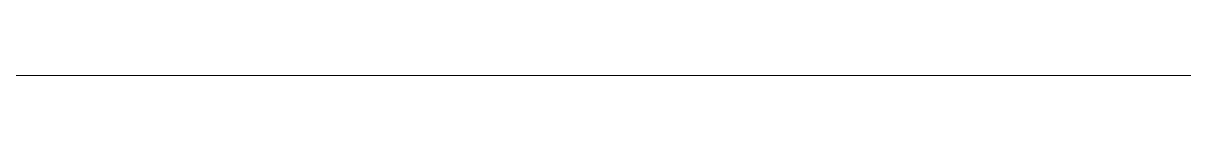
# Model space of a CAD drawing. Extents: x -234346 to 58427, y -132654 to -82394.
# Drawn here: x -59981.25408 to -59981.24819, y -103779.14622 to -103779.14622 of the extents above; entities that cross this region are included whole.
import ezdxf

# ---------------------------------------------------------------- set-up
doc = ezdxf.new("R2010")
doc.units = 0
doc.header["$LTSCALE"] = 8
doc.layers.add('72_EGR_EQP_TAG', color=9, linetype='Continuous', lineweight=5)
doc.layers.add('LOADING', color=9, linetype='Continuous', lineweight=5)
doc.layers.add('TME-NON MEDICAL FURNITURE', color=9, linetype='Continuous')

# ---------------------------------------------------------------- blocks, each defined once
blk = doc.blocks.new('GF21008-P')
at = {"layer": 'LOADING'}
for p, q in [((-0.7708786124, 0), (0.7906216453, 0)), ((0.721657538, -0.0000000001), (0.721657538, -0.0000000001)), ((0.721657538, -0.0000000001), (0.721657538, -0.0000000001)), ((0.721657538, -0.0000000001), (0.721657538, 0)), ((0.721657538, -0.0000000001), (0.721657538, 0)), ((0.721657538, -0.0000000001), (0.721657538, 0)), ((0.721657538, -0.0000000001), (0.721657538, 0)), ((0.721657538, -0.0000000001), (0.721657538, 0)), ((0.721657538, -0.0000000001), (0.721657538, 0)), ((0.721657538, -0.0000000001), (0.721657538, 0)), ((0.721657538, -0.0000000001), (0.721657538, 0)), ((0.721657538, -0.0000000001), (0.721657538, 0)), ((0.721657538, -0.0000000001), (0.721657538, 0)), ((0.721657538, -0.0000000001), (0.721657538, 0)), ((0.721657538, -0.0000000001), (0.721657538, 0)), ((0.721657538, -0.0000000001), (0.721657538, 0)), ((0.721657538, -0.0000000001), (0.721657538, 0)), ((0.721657538, -0.0000000001), (0.721657538, 0)), ((0.721657538, -0.0000000001), (0.721657538, 0)), ((0.721657538, -0.0000000001), (0.721657538, 0)), ((0.721657538, -0.0000000001), (0.721657538, 0)), ((0.721657538, -0.0000000001), (0.721657538, 0)), ((0.721657538, -0.0000000001), (0.721657538, 0)), ((0.721657538, -0.0000000001), (0.721657538, 0)), ((0.721657538, -0.0000000001), (0.721657538, -0.0000000001)), ((0.721657538, -0.0000000001), (0.721657538, -0.0000000001)), ((0.721657538, -0.0000000001), (0.721657538, -0.0000000001)), ((0.721657538, -0.0000000001), (0.721657538, -0.0000000001)), ((0.721657538, -0.0000000001), (0.721657538, -0.0000000001)), ((0.721657538, -0.0000000001), (0.721657538, -0.0000000001)), ((0.721657538, -0.0000000001), (0.721657538, -0.0000000001)), ((0.721657538, -0.0000000001), (0.721657538, -0.0000000001)), ((0.721657538, -0.0000000001), (0.721657538, -0.0000000001)), ((0.721657538, -0.0000000001), (0.721657538, -0.0000000001)), ((0.721657538, -0.0000000001), (0.721657538, -0.0000000001)), ((0.721657538, -0.0000000001), (0.721657538, -0.0000000001)), ((0.721657538, -0.0000000001), (0.721657538, -0.0000000001)), ((0.721657538, -0.0000000001), (0.721657538, -0.0000000001)), ((0.721657538, -0.0000000001), (0.721657538, -0.0000000001)), ((0.721657538, -0.0000000001), (0.721657538, -0.0000000001)), ((0.721657538, -0.0000000001), (0.721657538, -0.0000000001)), ((0.721657538, -0.0000000001), (0.721657538, -0.0000000001)), ((0.721657538, -0.0000000001), (0.721657538, -0.0000000001)), ((0.721657538, -0.0000000001), (0.721657538, -0.0000000001)), ((0.721657538, -0.0000000001), (0.721657538, -0.0000000001)), ((0.721657538, -0.0000000001), (0.721657538, -0.0000000001)), ((0.721657538, -0.0000000001), (0.721657538, -0.0000000001)), ((0.721657538, -0.0000000001), (0.721657538, -0.0000000001)), ((0.721657538, -0.0000000001), (0.721657538, -0.0000000001)), ((0.721657538, -0.0000000001), (0.721657538, -0.0000000001)), ((0.721657538, -0.0000000001), (0.721657538, -0.0000000001)), ((0.721657538, -0.0000000001), (0.721657538, -0.0000000001)), ((0.721657538, -0.0000000001), (0.721657538, -0.0000000001)), ((0.721657538, -0.0000000001), (0.721657538, -0.0000000001)), ((0.721657538, -0.0000000001), (0.721657538, -0.0000000001)), ((0.721657538, -0.0000000001), (0.721657538, -0.0000000001)), ((0.721657538, -0.0000000001), (0.721657538, -0.0000000001)), ((0.721657538, -0.0000000001), (0.721657538, -0.0000000001)), ((0.721657538, -0.0000000001), (0.721657538, -0.0000000001)), ((0.721657538, -0.0000000001), (0.721657538, -0.0000000001)), ((0.721657538, -0.0000000001), (0.721657538, -0.0000000001)), ((0.721657538, -0.0000000001), (0.721657538, -0.0000000001)), ((0.721657538, -0.0000000001), (0.721657538, -0.0000000001)), ((0.721657538, -0.0000000001), (0.721657538, -0.0000000001)), ((0.721657538, -0.0000000001), (0.721657538, -0.0000000001)), ((0.721657538, -0.0000000001), (0.721657538, -0.0000000001)), ((0.721657538, -0.0000000001), (0.721657538, -0.0000000001)), ((0.721657538, -0.0000000001), (0.721657538, -0.0000000001)), ((0.721657538, -0.0000000001), (0.721657538, -0.0000000001)), ((0.721657538, -0.0000000001), (0.721657538, -0.0000000001)), ((0.721657538, -0.0000000001), (0.721657538, -0.0000000001)), ((0.721657538, -0.0000000001), (0.721657538, -0.0000000001)), ((0.721657538, -0.0000000001), (0.721657538, -0.0000000001)), ((0.721657538, -0.0000000001), (0.721657538, -0.0000000001)), ((0.721657538, -0.0000000001), (0.721657538, -0.0000000001)), ((0.721657538, -0.0000000001), (0.721657538, -0.0000000001)), ((0.721657538, -0.0000000001), (0.721657538, -0.0000000001)), ((0.721657538, -0.0000000001), (0.721657538, -0.0000000001)), ((0.721657538, -0.0000000001), (0.721657538, -0.0000000001)), ((0.721657538, -0.0000000001), (0.721657538, -0.0000000001)), ((0.721657538, -0.0000000001), (0.721657538, -0.0000000001)), ((0.721657538, -0.0000000001), (0.721657538, -0.0000000001)), ((0.721657538, -0.0000000001), (0.721657538, -0.0000000001)), ((0.721657538, -0.0000000001), (0.721657538, -0.0000000001)), ((0.721657538, -0.0000000001), (0.721657538, -0.0000000001)), ((0.721657538, -0.0000000001), (0.721657538, -0.0000000001)), ((0.721657538, -0.0000000001), (0.721657538, -0.0000000001)), ((0.721657538, -0.0000000001), (0.721657538, -0.0000000001)), ((0.721657538, -0.0000000001), (0.721657538, -0.0000000001)), ((0.721657538, -0.0000000001), (0.721657538, -0.0000000001)), ((0.721657538, -0.0000000001), (0.721657538, -0.0000000001)), ((0.721657538, -0.0000000001), (0.721657538, -0.0000000001)), ((0.721657538, -0.0000000001), (0.721657538, -0.0000000001)), ((0.721657538, -0.0000000001), (0.721657538, -0.0000000001)), ((0.721657538, -0.0000000001), (0.721657538, -0.0000000001)), ((0.721657538, -0.0000000001), (0.721657538, -0.0000000001)), ((0.721657538, -0.0000000001), (0.721657538, -0.0000000001)), ((0.721657538, -0.0000000001), (0.721657538, -0.0000000001)), ((0.721657538, -0.0000000001), (0.721657538, -0.0000000001)), ((0.721657538, -0.0000000001), (0.721657538, -0.0000000001)), ((0.721657538, -0.0000000001), (0.721657538, -0.0000000001)), ((0.721657538, -0.0000000001), (0.721657538, -0.0000000001)), ((0.721657538, -0.0000000001), (0.721657538, -0.0000000001)), ((0.721657538, -0.0000000001), (0.721657538, -0.0000000001)), ((0.721657538, -0.0000000001), (0.721657538, -0.0000000001)), ((0.721657538, -0.0000000001), (0.721657538, -0.0000000001)), ((0.721657538, -0.0000000001), (0.721657538, -0.0000000001)), ((0.721657538, -0.0000000001), (0.721657538, -0.0000000001)), ((0.721657538, -0.0000000001), (0.721657538, -0.0000000001)), ((0.721657538, -0.0000000001), (0.721657538, -0.0000000001)), ((0.721657538, -0.0000000001), (0.721657538, -0.0000000001)), ((0.721657538, -0.0000000001), (0.721657538, -0.0000000001)), ((0.721657538, -0.0000000001), (0.721657538, -0.0000000001)), ((0.721657538, -0.0000000001), (0.721657538, -0.0000000001)), ((0.721657538, -0.0000000001), (0.721657538, -0.0000000001)), ((0.721657538, -0.0000000001), (0.721657538, -0.0000000001)), ((0.721657538, -0.0000000001), (0.721657538, -0.0000000001)), ((0.721657538, -0.0000000001), (0.721657538, -0.0000000001)), ((0.721657538, -0.0000000001), (0.721657538, -0.0000000001)), ((0.721657538, -0.0000000001), (0.721657538, -0.0000000001)), ((0.721657538, -0.0000000001), (0.721657538, -0.0000000001)), ((0.721657538, -0.0000000001), (0.721657538, -0.0000000001)), ((0.721657538, -0.0000000001), (0.721657538, -0.0000000001)), ((0.721657538, -0.0000000001), (0.721657538, -0.0000000001)), ((0.721657538, -0.0000000001), (0.721657538, -0.0000000001)), ((0.721657538, -0.0000000001), (0.721657538, -0.0000000001)), ((0.721657538, -0.0000000001), (0.721657538, -0.0000000001)), ((0.721657538, -0.0000000001), (0.721657538, -0.0000000001)), ((0.721657538, -0.0000000001), (0.721657538, -0.0000000001)), ((0.721657538, -0.0000000001), (0.721657538, -0.0000000001)), ((0.721657538, -0.0000000001), (0.721657538, -0.0000000001)), ((0.721657538, -0.0000000001), (0.721657538, -0.0000000001)), ((0.721657538, -0.0000000001), (0.721657538, -0.0000000001)), ((0.721657538, -0.0000000001), (0.721657538, -0.0000000001)), ((0.721657538, -0.0000000001), (0.721657538, -0.0000000001)), ((0.721657538, -0.0000000001), (0.721657538, -0.0000000001)), ((0.721657538, -0.0000000001), (0.721657538, -0.0000000001)), ((0.721657538, -0.0000000001), (0.721657538, -0.0000000001)), ((0.721657538, -0.0000000001), (0.721657538, -0.0000000001)), ((0.721657538, -0.0000000001), (0.721657538, -0.0000000001)), ((0.721657538, -0.0000000001), (0.721657538, -0.0000000001)), ((0.721657538, -0.0000000001), (0.721657538, -0.0000000001)), ((0.721657538, -0.0000000001), (0.721657538, -0.0000000001)), ((0.721657538, -0.0000000001), (0.721657538, -0.0000000001)), ((0.721657538, -0.0000000001), (0.721657538, -0.0000000001)), ((0.721657538, -0.0000000001), (0.721657538, -0.0000000001)), ((0.721657538, -0.0000000001), (0.721657538, -0.0000000001)), ((0.721657538, -0.0000000001), (0.721657538, -0.0000000001)), ((0.721657538, -0.0000000001), (0.721657538, -0.0000000001)), ((0.721657538, -0.0000000001), (0.721657538, -0.0000000001)), ((0.721657538, -0.0000000001), (0.721657538, -0.0000000001)), ((0.721657538, -0.0000000001), (0.721657538, -0.0000000001)), ((0.721657538, -0.0000000001), (0.721657538, -0.0000000001)), ((0.721657538, -0.0000000001), (0.721657538, -0.0000000001)), ((0.721657538, -0.0000000001), (0.721657538, -0.0000000001)), ((0.721657538, -0.0000000001), (0.721657538, -0.0000000001)), ((0.721657538, -0.0000000001), (0.721657538, -0.0000000001)), ((0.721657538, -0.0000000001), (0.721657538, -0.0000000001)), ((0.721657538, -0.0000000001), (0.721657538, -0.0000000001)), ((0.721657538, -0.0000000001), (0.721657538, -0.0000000001)), ((0.721657538, -0.0000000001), (0.721657538, -0.0000000001)), ((0.721657538, -0.0000000001), (0.721657538, -0.0000000001)), ((0.721657538, -0.0000000001), (0.721657538, -0.0000000001)), ((0.721657538, -0.0000000001), (0.721657538, -0.0000000001)), ((0.721657538, -0.0000000001), (0.721657538, -0.0000000001)), ((0.721657538, -0.0000000001), (0.721657538, -0.0000000001)), ((0.721657538, -0.0000000001), (0.721657538, -0.0000000001)), ((0.721657538, -0.0000000001), (0.721657538, -0.0000000001)), ((0.721657538, -0.0000000001), (0.721657538, -0.0000000001)), ((0.721657538, -0.0000000001), (0.721657538, -0.0000000001)), ((0.721657538, -0.0000000001), (0.721657538, -0.0000000001)), ((0.721657538, -0.0000000001), (0.721657538, -0.0000000001)), ((0.721657538, -0.0000000001), (0.721657538, -0.0000000001)), ((0.721657538, -0.0000000001), (0.721657538, -0.0000000001)), ((0.721657538, -0.0000000001), (0.721657538, -0.0000000001)), ((0.721657538, -0.0000000001), (0.721657538, -0.0000000001)), ((0.721657538, -0.0000000001), (0.721657538, -0.0000000001)), ((0.721657538, -0.0000000001), (0.721657538, -0.0000000001)), ((0.721657538, -0.0000000001), (0.721657538, -0.0000000001)), ((0.721657538, -0.0000000001), (0.721657538, -0.0000000001)), ((0.721657538, -0.0000000001), (0.721657538, -0.0000000001)), ((0.721657538, -0.0000000001), (0.721657538, -0.0000000001)), ((0.721657538, -0.0000000001), (0.721657538, -0.0000000001)), ((0.721657538, -0.0000000001), (0.721657538, -0.0000000001)), ((0.721657538, -0.0000000001), (0.721657538, -0.0000000001)), ((0.721657538, -0.0000000001), (0.721657538, -0.0000000001)), ((0.721657538, -0.0000000001), (0.721657538, -0.0000000001)), ((0.721657538, -0.0000000001), (0.721657538, -0.0000000001)), ((0.721657538, -0.0000000001), (0.721657538, -0.0000000001)), ((0.721657538, -0.0000000001), (0.721657538, -0.0000000001)), ((0.721657538, -0.0000000001), (0.721657538, -0.0000000001)), ((0.721657538, -0.0000000001), (0.721657538, -0.0000000001)), ((0.721657538, -0.0000000001), (0.721657538, -0.0000000001)), ((0.721657538, -0.0000000001), (0.721657538, -0.0000000001)), ((0.721657538, -0.0000000001), (0.721657538, -0.0000000001)), ((0.721657538, -0.0000000001), (0.721657538, -0.0000000001)), ((0.721657538, -0.0000000001), (0.721657538, -0.0000000001)), ((0.721657538, -0.0000000001), (0.721657538, -0.0000000001)), ((0.721657538, -0.0000000001), (0.721657538, -0.0000000001)), ((0.721657538, -0.0000000001), (0.721657538, -0.0000000001)), ((0.721657538, -0.0000000001), (0.721657538, -0.0000000001)), ((0.721657538, -0.0000000001), (0.721657538, -0.0000000001)), ((0.721657538, -0.0000000001), (0.721657538, -0.0000000001)), ((0.721657538, -0.0000000001), (0.721657538, -0.0000000001)), ((0.721657538, -0.0000000001), (0.721657538, -0.0000000001)), ((0.721657538, -0.0000000001), (0.721657538, -0.0000000001)), ((0.721657538, -0.0000000001), (0.721657538, -0.0000000001)), ((0.721657538, -0.0000000001), (0.721657538, -0.0000000001)), ((0.721657538, -0.0000000001), (0.721657538, -0.0000000001)), ((0.721657538, -0.0000000001), (0.721657538, -0.0000000001)), ((0.721657538, -0.0000000001), (0.721657538, -0.0000000001)), ((0.721657538, -0.0000000001), (0.721657538, -0.0000000001)), ((0.721657538, -0.0000000001), (0.721657538, -0.0000000001)), ((0.721657538, -0.0000000001), (0.721657538, -0.0000000001)), ((0.721657538, -0.0000000001), (0.721657538, -0.0000000001)), ((0.721657538, -0.0000000001), (0.721657538, -0.0000000001)), ((0.721657538, -0.0000000001), (0.721657538, -0.0000000001)), ((0.721657538, -0.0000000001), (0.721657538, -0.0000000001)), ((0.721657538, -0.0000000001), (0.721657538, -0.0000000001)), ((0.721657538, -0.0000000001), (0.721657538, -0.0000000001)), ((0.721657538, -0.0000000001), (0.721657538, -0.0000000001)), ((0.721657538, -0.0000000001), (0.721657538, -0.0000000001)), ((0.721657538, -0.0000000001), (0.721657538, -0.0000000001)), ((0.721657538, -0.0000000001), (0.721657538, -0.0000000001)), ((0.721657538, -0.0000000001), (0.721657538, -0.0000000001)), ((0.721657538, -0.0000000001), (0.721657538, -0.0000000001)), ((0.721657538, -0.0000000001), (0.721657538, -0.0000000001)), ((0.721657538, -0.0000000001), (0.721657538, -0.0000000001)), ((0.721657538, -0.0000000001), (0.721657538, -0.0000000001)), ((0.721657538, -0.0000000001), (0.721657538, -0.0000000001)), ((0.721657538, -0.0000000001), (0.721657538, -0.0000000001)), ((0.721657538, -0.0000000001), (0.721657538, -0.0000000001)), ((0.721657538, -0.0000000001), (0.721657538, -0.0000000001)), ((0.721657538, -0.0000000001), (0.721657538, -0.0000000001)), ((0.721657538, -0.0000000001), (0.721657538, -0.0000000001)), ((0.721657538, -0.0000000001), (0.721657538, -0.0000000001)), ((0.721657538, -0.0000000001), (0.721657538, -0.0000000001)), ((0.721657538, -0.0000000001), (0.721657538, -0.0000000001)), ((0.721657538, -0.0000000001), (0.721657538, -0.0000000001)), ((0.721657538, -0.0000000001), (0.721657538, -0.0000000001)), ((0.721657538, -0.0000000001), (0.721657538, -0.0000000001)), ((0.721657538, -0.0000000001), (0.721657538, -0.0000000001)), ((0.721657538, -0.0000000001), (0.721657538, -0.0000000001)), ((0.721657538, -0.0000000001), (0.721657538, -0.0000000001)), ((0.721657538, -0.0000000001), (0.721657538, -0.0000000001)), ((0.721657538, -0.0000000001), (0.721657538, -0.0000000001)), ((0.721657538, -0.0000000001), (0.721657538, -0.0000000001)), ((0.721657538, -0.0000000001), (0.721657538, -0.0000000001)), ((0.721657538, -0.0000000001), (0.721657538, -0.0000000001)), ((0.721657538, -0.0000000001), (0.721657538, -0.0000000001)), ((0.721657538, -0.0000000001), (0.721657538, -0.0000000001)), ((0.721657538, -0.0000000001), (0.721657538, -0.0000000001)), ((0.721657538, -0.0000000001), (0.721657538, -0.0000000001)), ((0.721657538, -0.0000000001), (0.721657538, -0.0000000001)), ((0.721657538, -0.0000000001), (0.721657538, -0.0000000001)), ((0.721657538, -0.0000000001), (0.721657538, -0.0000000001)), ((0.721657538, -0.0000000001), (0.721657538, -0.0000000001)), ((0.721657538, -0.0000000001), (0.721657538, -0.0000000001)), ((0.721657538, -0.0000000001), (0.721657538, -0.0000000001)), ((0.721657538, -0.0000000001), (0.721657538, -0.0000000001)), ((0.721657538, -0.0000000001), (0.721657538, -0.0000000001)), ((0.721657538, -0.0000000001), (0.721657538, -0.0000000001)), ((0.721657538, -0.0000000001), (0.721657538, -0.0000000001)), ((0.721657538, -0.0000000001), (0.721657538, -0.0000000001)), ((0.721657538, -0.0000000001), (0.721657538, -0.0000000001)), ((0.721657538, -0.0000000001), (0.721657538, -0.0000000001)), ((0.721657538, -0.0000000001), (0.721657538, -0.0000000001)), ((0.721657538, -0.0000000001), (0.721657538, -0.0000000001)), ((0.721657538, -0.0000000001), (0.721657538, -0.0000000001)), ((0.721657538, -0.0000000001), (0.721657538, -0.0000000001)), ((0.721657538, -0.0000000001), (0.721657538, -0.0000000001)), ((0.721657538, -0.0000000001), (0.721657538, -0.0000000001)), ((0.721657538, -0.0000000001), (0.721657538, -0.0000000001)), ((0.721657538, -0.0000000001), (0.721657538, -0.0000000001)), ((0.721657538, -0.0000000001), (0.721657538, -0.0000000001)), ((0.721657538, -0.0000000001), (0.721657538, -0.0000000001)), ((0.721657538, -0.0000000001), (0.721657538, -0.0000000001)), ((0.721657538, -0.0000000001), (0.721657538, -0.0000000001)), ((0.721657538, -0.0000000001), (0.721657538, -0.0000000001)), ((0.721657538, -0.0000000001), (0.721657538, -0.0000000001)), ((0.721657538, -0.0000000001), (0.721657538, -0.0000000001)), ((0.721657538, -0.0000000001), (0.721657538, -0.0000000001)), ((0.721657538, -0.0000000001), (0.721657538, -0.0000000001)), ((0.721657538, -0.0000000001), (0.721657538, -0.0000000001)), ((0.721657538, -0.0000000001), (0.721657538, -0.0000000001)), ((0.721657538, -0.0000000001), (0.721657538, -0.0000000001)), ((0.721657538, -0.0000000001), (0.721657538, -0.0000000001)), ((0.721657538, -0.0000000001), (0.721657538, -0.0000000001)), ((0.721657538, -0.0000000001), (0.721657538, -0.0000000001)), ((0.721657538, -0.0000000001), (0.721657538, -0.0000000001)), ((0.721657538, -0.0000000001), (0.721657538, -0.0000000001)), ((0.721657538, -0.0000000001), (0.721657538, -0.0000000001)), ((0.721657538, -0.0000000001), (0.721657538, -0.0000000001)), ((0.721657538, -0.0000000001), (0.721657538, -0.0000000001)), ((0.721657538, -0.0000000001), (0.721657538, -0.0000000001)), ((0.721657538, -0.0000000001), (0.721657538, -0.0000000001)), ((0.721657538, -0.0000000001), (0.721657538, -0.0000000001)), ((0.721657538, -0.0000000001), (0.721657538, -0.0000000001)), ((0.721657538, -0.0000000001), (0.721657538, -0.0000000001)), ((0.721657538, -0.0000000001), (0.721657538, -0.0000000001)), ((0.721657538, -0.0000000001), (0.721657538, -0.0000000001)), ((0.721657538, -0.0000000001), (0.721657538, -0.0000000001)), ((0.721657538, -0.0000000001), (0.721657538, -0.0000000001)), ((0.721657538, -0.0000000001), (0.721657538, -0.0000000001)), ((0.721657538, -0.0000000001), (0.721657538, -0.0000000001)), ((0.721657538, -0.0000000001), (0.721657538, -0.0000000001)), ((0.721657538, -0.0000000001), (0.721657538, -0.0000000001)), ((0.721657538, -0.0000000001), (0.721657538, -0.0000000001)), ((0.721657538, -0.0000000001), (0.721657538, -0.0000000001)), ((0.721657538, -0.0000000001), (0.721657538, -0.0000000001)), ((0.721657538, -0.0000000001), (0.721657538, -0.0000000001)), ((0.721657538, -0.0000000001), (0.721657538, -0.0000000001)), ((0.721657538, -0.0000000001), (0.721657538, -0.0000000001)), ((0.721657538, -0.0000000001), (0.721657538, -0.0000000001)), ((0.721657538, -0.0000000001), (0.721657538, -0.0000000001)), ((0.721657538, -0.0000000001), (0.721657538, -0.0000000001)), ((0.721657538, -0.0000000001), (0.721657538, -0.0000000001)), ((0.721657538, -0.0000000001), (0.721657538, -0.0000000001)), ((0.721657538, -0.0000000001), (0.721657538, -0.0000000001)), ((0.721657538, -0.0000000001), (0.721657538, -0.0000000001)), ((0.721657538, -0.0000000001), (0.721657538, -0.0000000001)), ((0.721657538, -0.0000000001), (0.721657538, -0.0000000001)), ((0.721657538, -0.0000000001), (0.721657538, -0.0000000001)), ((0.721657538, -0.0000000001), (0.721657538, -0.0000000001)), ((0.721657538, -0.0000000001), (0.721657538, -0.0000000001)), ((0.721657538, -0.0000000001), (0.721657538, -0.0000000001)), ((0.721657538, -0.0000000001), (0.721657538, -0.0000000001)), ((0.721657538, -0.0000000001), (0.721657538, -0.0000000001)), ((0.721657538, -0.0000000001), (0.721657538, -0.0000000001)), ((0.721657538, -0.0000000001), (0.721657538, -0.0000000001)), ((0.721657538, -0.0000000001), (0.721657538, -0.0000000001)), ((0.721657538, -0.0000000001), (0.721657538, -0.0000000001)), ((0.721657538, -0.0000000001), (0.721657538, -0.0000000001)), ((0.721657538, -0.0000000001), (0.721657538, -0.0000000001)), ((0.721657538, -0.0000000001), (0.721657538, -0.0000000001)), ((0.721657538, -0.0000000001), (0.721657538, -0.0000000001)), ((0.721657538, -0.0000000001), (0.721657538, -0.0000000001)), ((0.721657538, -0.0000000001), (0.721657538, -0.0000000001)), ((0.721657538, -0.0000000001), (0.721657538, -0.0000000001)), ((0.721657538, -0.0000000001), (0.721657538, -0.0000000001)), ((0.721657538, -0.0000000001), (0.721657538, -0.0000000001)), ((0.721657538, -0.0000000001), (0.721657538, -0.0000000001)), ((0.721657538, -0.0000000001), (0.721657538, -0.0000000001)), ((0.721657538, -0.0000000001), (0.721657538, -0.0000000001)), ((0.721657538, -0.0000000001), (0.721657538, -0.0000000001)), ((0.721657538, -0.0000000001), (0.721657538, -0.0000000001)), ((0.721657538, -0.0000000001), (0.721657538, -0.0000000001)), ((0.721657538, -0.0000000001), (0.721657538, -0.0000000001)), ((0.721657538, -0.0000000001), (0.721657538, -0.0000000001)), ((0.721657538, -0.0000000001), (0.721657538, -0.0000000001)), ((0.721657538, -0.0000000001), (0.721657538, -0.0000000001)), ((0.721657538, -0.0000000001), (0.721657538, -0.0000000001)), ((0.721657538, -0.0000000001), (0.721657538, -0.0000000001)), ((0.721657538, -0.0000000001), (0.721657538, -0.0000000001)), ((0.721657538, -0.0000000001), (0.721657538, -0.0000000001)), ((0.721657538, -0.0000000001), (0.721657538, -0.0000000001)), ((0.721657538, -0.0000000001), (0.721657538, -0.0000000001)), ((0.721657538, -0.0000000001), (0.721657538, -0.0000000001)), ((0.721657538, -0.0000000001), (0.721657538, -0.0000000001)), ((0.721657538, -0.0000000001), (0.721657538, -0.0000000001)), ((0.721657538, -0.0000000001), (0.721657538, -0.0000000001)), ((0.721657538, -0.0000000001), (0.721657538, -0.0000000001)), ((0.721657538, -0.0000000001), (0.721657538, -0.0000000001)), ((0.721657538, -0.0000000001), (0.721657538, -0.0000000001)), ((0.721657538, -0.0000000001), (0.721657538, -0.0000000001)), ((0.721657538, -0.0000000001), (0.721657538, -0.0000000001)), ((0.721657538, -0.0000000001), (0.721657538, -0.0000000001)), ((0.721657538, -0.0000000001), (0.721657538, -0.0000000001)), ((0.721657538, -0.0000000001), (0.721657538, -0.0000000001)), ((0.721657538, -0.0000000001), (0.721657538, -0.0000000001)), ((0.721657538, -0.0000000001), (0.721657538, -0.0000000001)), ((0.721657538, -0.0000000001), (0.721657538, -0.0000000001)), ((0.721657538, -0.0000000001), (0.721657538, -0.0000000001)), ((0.721657538, -0.0000000001), (0.721657538, -0.0000000001)), ((0.721657538, -0.0000000001), (0.721657538, -0.0000000001)), ((0.721657538, -0.0000000001), (0.721657538, -0.0000000001)), ((0.721657538, -0.0000000001), (0.721657538, -0.0000000001)), ((0.721657538, -0.0000000001), (0.721657538, -0.0000000001)), ((0.721657538, -0.0000000001), (0.721657538, -0.0000000001)), ((0.721657538, -0.0000000001), (0.721657538, -0.0000000001)), ((0.721657538, -0.0000000001), (0.721657538, -0.0000000001)), ((0.721657538, -0.0000000001), (0.721657538, -0.0000000001)), ((0.721657538, -0.0000000001), (0.721657538, -0.0000000001)), ((0.721657538, -0.0000000001), (0.721657538, -0.0000000001)), ((0.721657538, -0.0000000001), (0.721657538, -0.0000000001)), ((0.721657538, -0.0000000001), (0.721657538, -0.0000000001)), ((0.721657538, -0.0000000001), (0.721657538, -0.0000000001)), ((0.721657538, -0.0000000001), (0.721657538, -0.0000000001)), ((0.721657538, -0.0000000001), (0.721657538, -0.0000000001)), ((0.721657538, -0.0000000001), (0.721657538, -0.0000000001)), ((0.721657538, -0.0000000001), (0.721657538, -0.0000000001)), ((0.721657538, -0.0000000001), (0.721657538, -0.0000000001)), ((0.721657538, -0.0000000001), (0.721657538, -0.0000000001)), ((0.721657538, -0.0000000001), (0.721657538, -0.0000000001)), ((0.721657538, -0.0000000001), (0.721657538, -0.0000000001)), ((0.721657538, -0.0000000001), (0.721657538, -0.0000000001)), ((0.721657538, -0.0000000001), (0.721657538, -0.0000000001)), ((0.721657538, -0.0000000001), (0.721657538, -0.0000000001)), ((0.721657538, -0.0000000001), (0.721657538, -0.0000000001)), ((0.721657538, -0.0000000001), (0.721657538, -0.0000000001)), ((0.721657538, -0.0000000001), (0.721657538, -0.0000000001)), ((0.721657538, -0.0000000001), (0.721657538, -0.0000000001)), ((0.721657538, -0.0000000001), (0.721657538, -0.0000000001)), ((0.721657538, -0.0000000001), (0.721657538, -0.0000000001)), ((0.721657538, -0.0000000001), (0.721657538, -0.0000000001)), ((0.721657538, -0.0000000001), (0.721657538, -0.0000000001)), ((0.721657538, -0.0000000001), (0.721657538, -0.0000000001)), ((0.721657538, -0.0000000001), (0.721657538, -0.0000000001)), ((0.721657538, -0.0000000001), (0.721657538, -0.0000000001)), ((0.721657538, -0.0000000001), (0.721657538, -0.0000000001)), ((0.721657538, -0.0000000001), (0.721657538, -0.0000000001)), ((0.721657538, -0.0000000001), (0.721657538, -0.0000000001)), ((0.721657538, -0.0000000001), (0.721657538, -0.0000000001)), ((0.721657538, -0.0000000001), (0.721657538, -0.0000000001)), ((0.721657538, -0.0000000001), (0.721657538, -0.0000000001)), ((0.721657538, -0.0000000001), (0.721657538, -0.0000000001)), ((0.721657538, -0.0000000001), (0.721657538, -0.0000000001)), ((0.721657538, -0.0000000001), (0.721657538, -0.0000000001)), ((0.721657538, -0.0000000001), (0.721657538, -0.0000000001)), ((0.721657538, -0.0000000001), (0.721657538, -0.0000000001)), ((0.721657538, -0.0000000001), (0.721657538, -0.0000000001)), ((0.721657538, -0.0000000001), (0.721657538, -0.0000000001)), ((0.721657538, -0.0000000001), (0.721657538, -0.0000000001)), ((0.721657538, -0.0000000001), (0.721657538, -0.0000000001)), ((0.721657538, -0.0000000001), (0.721657538, -0.0000000001)), ((0.721657538, -0.0000000001), (0.721657538, -0.0000000001)), ((0.721657538, -0.0000000001), (0.721657538, -0.0000000001)), ((0.721657538, -0.0000000001), (0.721657538, -0.0000000001)), ((0.721657538, -0.0000000001), (0.721657538, -0.0000000001)), ((0.721657538, -0.0000000001), (0.721657538, -0.0000000001)), ((0.721657538, -0.0000000001), (0.721657538, -0.0000000001)), ((0.721657538, -0.0000000001), (0.721657538, -0.0000000001)), ((0.721657538, -0.0000000001), (0.721657538, -0.0000000001)), ((0.721657538, -0.0000000001), (0.721657538, -0.0000000001)), ((0.721657538, -0.0000000001), (0.721657538, -0.0000000001)), ((0.721657538, -0.0000000001), (0.721657538, -0.0000000001)), ((0.721657538, -0.0000000001), (0.721657538, -0.0000000001)), ((0.721657538, -0.0000000001), (0.721657538, -0.0000000001)), ((0.721657538, -0.0000000001), (0.721657538, -0.0000000001)), ((0.721657538, -0.0000000001), (0.721657538, -0.0000000001)), ((0.721657538, -0.0000000001), (0.721657538, -0.0000000001)), ((0.721657538, -0.0000000001), (0.721657538, -0.0000000001)), ((0.721657538, -0.0000000001), (0.721657538, -0.0000000001)), ((0.721657538, -0.0000000001), (0.721657538, -0.0000000001)), ((0.721657538, -0.0000000001), (0.721657538, -0.0000000001)), ((0.721657538, -0.0000000001), (0.721657538, -0.0000000001)), ((0.721657538, -0.0000000001), (0.721657538, -0.0000000001)), ((0.721657538, -0.0000000001), (0.721657538, -0.0000000001)), ((0.721657538, -0.0000000001), (0.721657538, -0.0000000001)), ((0.721657538, -0.0000000001), (0.721657538, -0.0000000001)), ((0.721657538, -0.0000000001), (0.721657538, -0.0000000001)), ((0.721657538, -0.0000000001), (0.721657538, -0.0000000001)), ((0.721657538, -0.0000000001), (0.721657538, -0.0000000001)), ((0.721657538, -0.0000000001), (0.721657538, -0.0000000001)), ((0.721657538, -0.0000000001), (0.721657538, -0.0000000001)), ((0.721657538, -0.0000000001), (0.721657538, -0.0000000001)), ((0.721657538, -0.0000000001), (0.721657538, -0.0000000001)), ((0.721657538, -0.0000000001), (0.721657538, -0.0000000001)), ((0.721657538, -0.0000000001), (0.721657538, -0.0000000001)), ((0.721657538, -0.0000000001), (0.721657538, -0.0000000001)), ((0.721657538, -0.0000000001), (0.721657538, -0.0000000001)), ((0.721657538, -0.0000000001), (0.721657538, -0.0000000001)), ((0.721657538, -0.0000000001), (0.721657538, -0.0000000001)), ((0.721657538, -0.0000000001), (0.721657538, -0.0000000001)), ((0.721657538, -0.0000000001), (0.721657538, -0.0000000001)), ((0.721657538, -0.0000000001), (0.721657538, -0.0000000001)), ((0.721657538, -0.0000000001), (0.721657538, -0.0000000001)), ((0.721657538, -0.0000000001), (0.721657538, -0.0000000001)), ((0.721657538, -0.0000000001), (0.721657538, -0.0000000001)), ((0.721657538, -0.0000000001), (0.721657538, -0.0000000001)), ((0.721657538, -0.0000000001), (0.721657538, -0.0000000001)), ((0.721657538, -0.0000000001), (0.721657538, -0.0000000001)), ((0.721657538, -0.0000000001), (0.721657538, -0.0000000001)), ((0.721657538, -0.0000000001), (0.721657538, -0.0000000001)), ((0.721657538, -0.0000000001), (0.721657538, -0.0000000001)), ((0.721657538, -0.0000000001), (0.721657538, -0.0000000001)), ((0.721657538, -0.0000000001), (0.721657538, -0.0000000001)), ((0.721657538, -0.0000000001), (0.721657538, -0.0000000001)), ((0.721657538, -0.0000000001), (0.721657538, -0.0000000001)), ((0.721657538, -0.0000000001), (0.721657538, -0.0000000001)), ((0.721657538, -0.0000000001), (0.721657538, -0.0000000001)), ((0.721657538, -0.0000000001), (0.721657538, -0.0000000001)), ((0.721657538, -0.0000000001), (0.721657538, -0.0000000001)), ((0.721657538, -0.0000000001), (0.721657538, -0.0000000001)), ((0.721657538, -0.0000000001), (0.721657538, -0.0000000001)), ((0.721657538, -0.0000000001), (0.721657538, -0.0000000001)), ((0.721657538, -0.0000000001), (0.721657538, -0.0000000001)), ((0.721657538, -0.0000000001), (0.721657538, -0.0000000001)), ((0.721657538, -0.0000000001), (0.721657538, -0.0000000001)), ((0.721657538, -0.0000000001), (0.721657538, -0.0000000001)), ((0.721657538, -0.0000000001), (0.721657538, -0.0000000001)), ((0.721657538, -0.0000000001), (0.721657538, -0.0000000001)), ((0.721657538, -0.0000000001), (0.721657538, -0.0000000001)), ((0.721657538, -0.0000000001), (0.721657538, -0.0000000001)), ((0.721657538, -0.0000000001), (0.721657538, -0.0000000001)), ((0.721657538, -0.0000000001), (0.721657538, -0.0000000001)), ((0.721657538, -0.0000000001), (0.721657538, -0.0000000001)), ((0.721657538, -0.0000000001), (0.721657538, -0.0000000001)), ((0.721657538, -0.0000000001), (0.721657538, -0.0000000001)), ((0.721657538, -0.0000000001), (0.721657538, -0.0000000001)), ((0.721657538, -0.0000000001), (0.721657538, -0.0000000001)), ((0.721657538, -0.0000000001), (0.721657538, -0.0000000001)), ((0.721657538, -0.0000000001), (0.721657538, -0.0000000001)), ((0.721657538, -0.0000000001), (0.721657538, -0.0000000001)), ((0.721657538, -0.0000000001), (0.721657538, -0.0000000001)), ((0.721657538, -0.0000000001), (0.721657538, -0.0000000001)), ((0.721657538, -0.0000000001), (0.721657538, -0.0000000001)), ((0.721657538, -0.0000000001), (0.721657538, -0.0000000001)), ((0.721657538, -0.0000000001), (0.721657538, -0.0000000001)), ((0.721657538, -0.0000000001), (0.721657538, -0.0000000001)), ((0.721657538, -0.0000000001), (0.721657538, -0.0000000001)), ((0.721657538, -0.0000000001), (0.721657538, -0.0000000001)), ((0.721657538, -0.0000000001), (0.721657538, -0.0000000001)), ((0.721657538, -0.0000000001), (0.721657538, -0.0000000001)), ((0.721657538, -0.0000000001), (0.721657538, -0.0000000001)), ((0.721657538, -0.0000000001), (0.721657538, -0.0000000001)), ((0.721657538, -0.0000000001), (0.721657538, -0.0000000001)), ((0.721657538, -0.0000000001), (0.721657538, -0.0000000001)), ((0.721657538, -0.0000000001), (0.721657538, -0.0000000001)), ((0.721657538, -0.0000000001), (0.721657538, -0.0000000001)), ((0.721657538, -0.0000000001), (0.721657538, -0.0000000001)), ((0.721657538, -0.0000000001), (0.721657538, -0.0000000001)), ((0.721657538, -0.0000000001), (0.721657538, -0.0000000001)), ((0.721657538, -0.0000000001), (0.721657538, -0.0000000001)), ((0.721657538, -0.0000000001), (0.721657538, -0.0000000001)), ((0.721657538, -0.0000000001), (0.721657538, -0.0000000001)), ((0.721657538, -0.0000000001), (0.721657538, -0.0000000001)), ((0.721657538, -0.0000000001), (0.721657538, -0.0000000001)), ((0.721657538, -0.0000000001), (0.721657538, -0.0000000001)), ((0.721657538, -0.0000000001), (0.721657538, -0.0000000001)), ((0.721657538, -0.0000000001), (0.721657538, -0.0000000001)), ((0.721657538, -0.0000000001), (0.721657538, -0.0000000001)), ((0.721657538, -0.0000000001), (0.721657538, -0.0000000001)), ((0.721657538, -0.0000000001), (0.721657538, -0.0000000001)), ((0.721657538, -0.0000000001), (0.721657538, -0.0000000001)), ((0.721657538, -0.0000000001), (0.721657538, -0.0000000001)), ((0.721657538, -0.0000000001), (0.721657538, -0.0000000001)), ((0.721657538, -0.0000000001), (0.721657538, -0.0000000001)), ((0.721657538, -0.0000000001), (0.721657538, -0.0000000001)), ((0.721657538, -0.0000000001), (0.721657538, -0.0000000001)), ((0.721657538, -0.0000000001), (0.721657538, -0.0000000001)), ((0.721657538, -0.0000000001), (0.721657538, -0.0000000001)), ((0.721657538, -0.0000000001), (0.721657538, -0.0000000001)), ((0.721657538, -0.0000000001), (0.721657538, -0.0000000001)), ((0.721657538, -0.0000000001), (0.721657538, -0.0000000001)), ((0.721657538, -0.0000000001), (0.721657538, -0.0000000001)), ((0.721657538, -0.0000000001), (0.721657538, -0.0000000001)), ((0.721657538, -0.0000000001), (0.721657538, -0.0000000001)), ((0.721657538, -0.0000000001), (0.721657538, -0.0000000001)), ((0.721657538, -0.0000000001), (0.721657538, -0.0000000001)), ((0.721657538, -0.0000000001), (0.721657538, -0.0000000001)), ((0.721657538, -0.0000000001), (0.721657538, -0.0000000001)), ((0.721657538, -0.0000000001), (0.721657538, -0.0000000001)), ((0.721657538, -0.0000000001), (0.721657538, -0.0000000001)), ((0.721657538, -0.0000000001), (0.721657538, -0.0000000001)), ((0.721657538, -0.0000000001), (0.721657538, -0.0000000001)), ((0.721657538, -0.0000000001), (0.721657538, -0.0000000001)), ((0.721657538, -0.0000000001), (0.721657538, -0.0000000001)), ((0.721657538, -0.0000000001), (0.721657538, -0.0000000001)), ((0.721657538, -0.0000000001), (0.721657538, -0.0000000001)), ((0.721657538, -0.0000000001), (0.721657538, -0.0000000001)), ((0.721657538, -0.0000000001), (0.721657538, -0.0000000001)), ((0.721657538, -0.0000000001), (0.721657538, -0.0000000001)), ((0.721657538, -0.0000000001), (0.721657538, -0.0000000001)), ((0.721657538, -0.0000000001), (0.721657538, -0.0000000001)), ((0.721657538, -0.0000000001), (0.721657538, -0.0000000001)), ((0.721657538, -0.0000000001), (0.721657538, -0.0000000001)), ((0.721657538, -0.0000000001), (0.721657538, -0.0000000001)), ((0.721657538, -0.0000000001), (0.721657538, -0.0000000001)), ((0.721657538, -0.0000000001), (0.721657538, -0.0000000001)), ((0.721657538, -0.0000000001), (0.721657538, -0.0000000001)), ((0.721657538, -0.0000000001), (0.721657538, -0.0000000001)), ((0.721657538, -0.0000000001), (0.721657538, -0.0000000001)), ((0.721657538, -0.0000000001), (0.721657538, -0.0000000001)), ((0.721657538, -0.0000000001), (0.721657538, -0.0000000001)), ((0.721657538, -0.0000000001), (0.721657538, -0.0000000001)), ((0.721657538, -0.0000000001), (0.721657538, -0.0000000001)), ((0.721657538, -0.0000000001), (0.721657538, -0.0000000001)), ((0.721657538, -0.0000000001), (0.721657538, -0.0000000001)), ((0.721657538, -0.0000000001), (0.721657538, -0.0000000001)), ((0.721657538, -0.0000000001), (0.721657538, -0.0000000001)), ((0.721657538, -0.0000000001), (0.721657538, -0.0000000001)), ((0.721657538, -0.0000000001), (0.721657538, -0.0000000001)), ((0.721657538, -0.0000000001), (0.721657538, -0.0000000001)), ((0.721657538, -0.0000000001), (0.721657538, -0.0000000001)), ((0.721657538, -0.0000000001), (0.721657538, -0.0000000001)), ((0.721657538, -0.0000000001), (0.721657538, -0.0000000001)), ((0.721657538, -0.0000000001), (0.721657538, -0.0000000001)), ((0.721657538, -0.0000000001), (0.721657538, -0.0000000001)), ((0.721657538, -0.0000000001), (0.721657538, -0.0000000001)), ((0.721657538, -0.0000000001), (0.721657538, -0.0000000001)), ((0.721657538, -0.0000000001), (0.721657538, -0.0000000001)), ((0.721657538, -0.0000000001), (0.721657538, -0.0000000001)), ((0.721657538, -0.0000000001), (0.721657538, -0.0000000001)), ((0.721657538, -0.0000000001), (0.721657538, -0.0000000001)), ((0.721657538, -0.0000000001), (0.721657538, -0.0000000001)), ((0.721657538, -0.0000000001), (0.721657538, -0.0000000001)), ((0.721657538, -0.0000000001), (0.721657538, -0.0000000001)), ((0.721657538, -0.0000000001), (0.721657538, -0.0000000001)), ((0.721657538, -0.0000000001), (0.721657538, -0.0000000001)), ((0.721657538, -0.0000000001), (0.721657538, -0.0000000001)), ((0.721657538, -0.0000000001), (0.721657538, -0.0000000001)), ((0.721657538, -0.0000000001), (0.721657538, -0.0000000001)), ((0.721657538, -0.0000000001), (0.721657538, -0.0000000001)), ((0.721657538, -0.0000000001), (0.721657538, -0.0000000001)), ((0.721657538, -0.0000000001), (0.721657538, -0.0000000001)), ((0.721657538, -0.0000000001), (0.721657538, -0.0000000001)), ((0.721657538, -0.0000000001), (0.721657538, -0.0000000001)), ((0.721657538, -0.0000000001), (0.721657538, -0.0000000001)), ((0.721657538, -0.0000000001), (0.721657538, -0.0000000001)), ((0.721657538, -0.0000000001), (0.721657538, -0.0000000001)), ((0.721657538, -0.0000000001), (0.721657538, -0.0000000001)), ((0.721657538, -0.0000000001), (0.721657538, -0.0000000001)), ((0.721657538, -0.0000000001), (0.721657538, -0.0000000001)), ((0.721657538, -0.0000000001), (0.721657538, -0.0000000001)), ((0.721657538, -0.0000000001), (0.721657538, -0.0000000001)), ((0.721657538, -0.0000000001), (0.721657538, -0.0000000001)), ((0.721657538, -0.0000000001), (0.721657538, -0.0000000001)), ((0.721657538, -0.0000000001), (0.721657538, -0.0000000001)), ((0.721657538, -0.0000000001), (0.721657538, -0.0000000001)), ((0.721657538, -0.0000000001), (0.721657538, -0.0000000001)), ((0.721657538, -0.0000000001), (0.721657538, -0.0000000001)), ((0.721657538, -0.0000000001), (0.721657538, -0.0000000001)), ((0.721657538, -0.0000000001), (0.721657538, -0.0000000001)), ((0.721657538, -0.0000000001), (0.721657538, -0.0000000001)), ((0.721657538, -0.0000000001), (0.721657538, -0.0000000001)), ((0.721657538, -0.0000000001), (0.721657538, -0.0000000001)), ((0.721657538, -0.0000000001), (0.721657538, -0.0000000001)), ((0.721657538, -0.0000000001), (0.721657538, -0.0000000001)), ((0.721657538, -0.0000000001), (0.721657538, -0.0000000001)), ((0.721657538, -0.0000000001), (0.721657538, -0.0000000001)), ((0.721657538, -0.0000000001), (0.721657538, -0.0000000001)), ((0.721657538, -0.0000000001), (0.721657538, -0.0000000001)), ((0.721657538, -0.0000000001), (0.721657538, -0.0000000001)), ((0.721657538, -0.0000000001), (0.721657538, -0.0000000001)), ((0.721657538, -0.0000000001), (0.721657538, -0.0000000001)), ((0.721657538, -0.0000000001), (0.721657538, -0.0000000001)), ((0.721657538, -0.0000000001), (0.721657538, -0.0000000001)), ((0.721657538, -0.0000000001), (0.721657538, -0.0000000001)), ((0.721657538, -0.0000000001), (0.721657538, -0.0000000001)), ((0.721657538, -0.0000000001), (0.721657538, -0.0000000001)), ((0.721657538, -0.0000000001), (0.721657538, -0.0000000001)), ((0.721657538, -0.0000000001), (0.721657538, -0.0000000001)), ((0.721657538, -0.0000000001), (0.721657538, -0.0000000001)), ((0.721657538, -0.0000000001), (0.721657538, -0.0000000001)), ((0.721657538, -0.0000000001), (0.721657538, -0.0000000001)), ((0.721657538, -0.0000000001), (0.721657538, -0.0000000001)), ((0.721657538, -0.0000000001), (0.721657538, -0.0000000001)), ((0.721657538, -0.0000000001), (0.721657538, -0.0000000001)), ((0.721657538, -0.0000000001), (0.721657538, -0.0000000001)), ((0.721657538, -0.0000000001), (0.721657538, -0.0000000001)), ((0.721657538, -0.0000000001), (0.721657538, -0.0000000001)), ((0.721657538, -0.0000000001), (0.721657538, -0.0000000001)), ((0.721657538, -0.0000000001), (0.721657538, -0.0000000001)), ((0.721657538, -0.0000000001), (0.721657538, -0.0000000001)), ((0.721657538, -0.0000000001), (0.721657538, -0.0000000001)), ((0.721657538, -0.0000000001), (0.721657538, -0.0000000001)), ((0.721657538, -0.0000000001), (0.721657538, -0.0000000001)), ((0.721657538, -0.0000000001), (0.721657538, -0.0000000001)), ((0.721657538, -0.0000000001), (0.721657538, -0.0000000001)), ((0.721657538, -0.0000000001), (0.721657538, -0.0000000001)), ((0.721657538, -0.0000000001), (0.721657538, -0.0000000001)), ((0.721657538, -0.0000000001), (0.721657538, -0.0000000001)), ((0.721657538, -0.0000000001), (0.721657538, -0.0000000001)), ((0.721657538, -0.0000000001), (0.721657538, -0.0000000001)), ((0.721657538, -0.0000000001), (0.721657538, -0.0000000001)), ((0.721657538, -0.0000000001), (0.721657538, -0.0000000001)), ((0.721657538, -0.0000000001), (0.721657538, -0.0000000001)), ((0.721657538, -0.0000000001), (0.721657538, -0.0000000001)), ((0.721657538, -0.0000000001), (0.721657538, -0.0000000001)), ((0.721657538, -0.0000000001), (0.721657538, -0.0000000001)), ((0.721657538, -0.0000000001), (0.721657538, -0.0000000001)), ((0.721657538, -0.0000000001), (0.721657538, -0.0000000001)), ((0.721657538, -0.0000000001), (0.721657538, -0.0000000001)), ((0.721657538, -0.0000000001), (0.721657538, -0.0000000001)), ((0.721657538, -0.0000000001), (0.721657538, -0.0000000001)), ((0.721657538, -0.0000000001), (0.721657538, -0.0000000001)), ((0.721657538, -0.0000000001), (0.721657538, -0.0000000001)), ((0.721657538, -0.0000000001), (0.721657538, -0.0000000001)), ((0.721657538, -0.0000000001), (0.721657538, -0.0000000001)), ((0.721657538, -0.0000000001), (0.721657538, -0.0000000001)), ((0.721657538, -0.0000000001), (0.721657538, -0.0000000001)), ((0.721657538, -0.0000000001), (0.721657538, -0.0000000001)), ((0.721657538, -0.0000000001), (0.721657538, -0.0000000001)), ((0.721657538, -0.0000000001), (0.721657538, -0.0000000001)), ((0.721657538, -0.0000000001), (0.721657538, -0.0000000001)), ((0.721657538, -0.0000000001), (0.721657538, -0.0000000001)), ((0.721657538, -0.0000000001), (0.721657538, -0.0000000001)), ((0.721657538, -0.0000000001), (0.721657538, -0.0000000001)), ((0.721657538, -0.0000000001), (0.721657538, -0.0000000001)), ((0.721657538, -0.0000000001), (0.721657538, -0.0000000001)), ((0.721657538, -0.0000000001), (0.721657538, -0.0000000001)), ((0.721657538, -0.0000000001), (0.721657538, -0.0000000001)), ((0.721657538, -0.0000000001), (0.721657538, -0.0000000001)), ((0.721657538, -0.0000000001), (0.721657538, -0.0000000001)), ((0.721657538, -0.0000000001), (0.721657538, -0.0000000001)), ((0.721657538, -0.0000000001), (0.721657538, -0.0000000001)), ((0.721657538, -0.0000000001), (0.721657538, -0.0000000001)), ((0.721657538, -0.0000000001), (0.721657538, -0.0000000001)), ((0.721657538, -0.0000000001), (0.721657538, -0.0000000001)), ((0.721657538, -0.0000000001), (0.721657538, -0.0000000001)), ((0.721657538, -0.0000000001), (0.721657538, -0.0000000001)), ((0.721657538, -0.0000000001), (0.721657538, -0.0000000001)), ((0.721657538, -0.0000000001), (0.721657538, -0.0000000001)), ((0.721657538, -0.0000000001), (0.721657538, -0.0000000001)), ((0.721657538, -0.0000000001), (0.721657538, -0.0000000001)), ((0.721657538, -0.0000000001), (0.721657538, -0.0000000001)), ((0.721657538, -0.0000000001), (0.721657538, -0.0000000001)), ((0.721657538, -0.0000000001), (0.721657538, -0.0000000001)), ((0.721657538, -0.0000000001), (0.721657538, -0.0000000001)), ((0.721657538, -0.0000000001), (0.721657538, -0.0000000001)), ((0.721657538, -0.0000000001), (0.721657538, -0.0000000001)), ((0.721657538, -0.0000000001), (0.721657538, -0.0000000001)), ((0.721657538, -0.0000000001), (0.721657538, -0.0000000001)), ((0.721657538, -0.0000000001), (0.721657538, -0.0000000001)), ((0.721657538, -0.0000000001), (0.721657538, -0.0000000001)), ((0.721657538, -0.0000000001), (0.721657538, -0.0000000001)), ((0.721657538, -0.0000000001), (0.721657538, -0.0000000001)), ((0.721657538, -0.0000000001), (0.721657538, -0.0000000001)), ((0.721657538, -0.0000000001), (0.721657538, -0.0000000001)), ((0.721657538, -0.0000000001), (0.721657538, -0.0000000001)), ((0.721657538, -0.0000000001), (0.721657538, -0.0000000001)), ((0.721657538, -0.0000000001), (0.721657538, -0.0000000001)), ((0.721657538, -0.0000000001), (0.721657538, -0.0000000001)), ((0.721657538, -0.0000000001), (0.721657538, -0.0000000001)), ((0.721657538, -0.0000000001), (0.721657538, -0.0000000001)), ((0.721657538, -0.0000000001), (0.721657538, -0.0000000001)), ((0.721657538, -0.0000000001), (0.721657538, -0.0000000001)), ((0.721657538, -0.0000000001), (0.721657538, -0.0000000001)), ((0.721657538, -0.0000000001), (0.721657538, -0.0000000001)), ((0.721657538, -0.0000000001), (0.721657538, -0.0000000001)), ((0.721657538, -0.0000000001), (0.721657538, -0.0000000001)), ((0.721657538, -0.0000000001), (0.721657538, -0.0000000001)), ((0.721657538, -0.0000000001), (0.721657538, -0.0000000001)), ((0.721657538, -0.0000000001), (0.721657538, -0.0000000001))]:
    blk.add_line(p, q, dxfattribs=at)
at = {"layer": 'LOADING', "linetype": 'Continuous'}
for p, q in [((0.721657538, 0), (0.721657538, -0.0000000001)), ((0.721657538, 0), (0.721657538, 0)), ((0.721657538, 0), (0.721657538, 0)), ((0.721657538, 0), (0.721657538, 0)), ((0.721657538, 0), (0.721657538, 0)), ((0.721657538, 0), (0.721657538, 0)), ((0.721657538, 0), (0.721657538, 0)), ((0.721657538, 0), (0.721657538, 0)), ((0.721657538, 0), (0.721657538, 0)), ((0.721657538, 0), (0.721657538, 0)), ((0.721657538, 0), (0.721657538, 0)), ((0.721657538, 0), (0.721657538, 0)), ((0.721657538, 0), (0.721657538, 0)), ((0.721657538, 0), (0.721657538, 0)), ((0.721657538, 0), (0.721657538, 0)), ((0.721657538, 0), (0.721657538, 0)), ((0.721657538, 0), (0.721657538, 0)), ((0.721657538, 0), (0.721657538, 0)), ((0.721657538, 0), (0.721657538, 0)), ((0.721657538, 0), (0.721657538, 0)), ((0.721657538, 0), (0.721657538, 0)), ((0.721657538, 0), (0.721657538, 0)), ((0.721657538, -0.0000000001), (0.721657538, 0)), ((0.721657538, 0), (0.721657538, -0.0000000001)), ((0.721657538, 0), (0.721657538, 0)), ((0.721657538, 0), (0.721657538, 0)), ((0.721657538, -0.0000000001), (0.721657538, 0)), ((0.721657538, 0), (0.721657538, 0)), ((0.721657538, 0), (0.721657538, 0)), ((0.721657538, 0), (0.721657538, 0)), ((0.721657538, 0), (0.721657538, 0)), ((0.721657538, 0), (0.721657538, 0)), ((0.721657538, 0), (0.721657538, 0)), ((0.721657538, 0), (0.721657538, 0)), ((0.721657538, 0), (0.721657538, 0)), ((0.721657538, 0), (0.721657538, 0)), ((0.721657538, 0), (0.721657538, 0)), ((0.721657538, 0), (0.721657538, 0)), ((0.721657538, 0), (0.721657538, 0)), ((0.721657538, 0), (0.721657538, 0)), ((0.721657538, 0), (0.721657538, 0)), ((0.721657538, 0), (0.721657538, 0)), ((0.721657538, 0), (0.721657538, 0)), ((0.721657538, 0), (0.721657538, 0)), ((0.721657538, 0), (0.721657538, 0)), ((0.721657538, 0), (0.721657538, 0)), ((0.721657538, 0), (0.721657538, 0)), ((0.721657538, 0), (0.721657538, 0)), ((0.721657538, 0), (0.721657538, 0)), ((0.721657538, 0), (0.721657538, 0)), ((0.721657538, 0), (0.721657538, 0)), ((0.721657538, 0), (0.721657538, 0)), ((0.721657538, 0), (0.721657538, 0)), ((0.721657538, 0), (0.721657538, 0)), ((0.721657538, 0), (0.721657538, 0)), ((0.721657538, 0), (0.721657538, 0)), ((0.721657538, 0), (0.721657538, 0)), ((0.721657538, 0), (0.721657538, 0)), ((0.721657538, 0), (0.721657538, 0)), ((0.721657538, 0), (0.721657538, 0)), ((0.721657538, 0), (0.721657538, 0)), ((0.721657538, 0), (0.721657538, 0)), ((0.721657538, 0), (0.721657538, 0)), ((0.721657538, 0), (0.721657538, 0)), ((0.721657538, 0), (0.721657538, 0)), ((0.721657538, 0), (0.721657538, 0)), ((0.721657538, 0), (0.721657538, 0)), ((0.721657538, 0), (0.721657538, 0)), ((0.721657538, 0), (0.721657538, 0)), ((0.721657538, 0), (0.721657538, 0)), ((0.721657538, 0), (0.721657538, 0)), ((0.721657538, 0), (0.721657538, 0)), ((0.721657538, 0), (0.721657538, 0)), ((0.721657538, 0), (0.721657538, 0)), ((0.721657538, 0), (0.721657538, 0)), ((0.721657538, 0), (0.721657538, 0)), ((0.721657538, 0), (0.721657538, 0)), ((0.721657538, 0), (0.721657538, 0)), ((0.721657538, 0), (0.721657538, 0)), ((0.721657538, 0), (0.721657538, 0)), ((0.721657538, 0), (0.721657538, 0)), ((0.721657538, 0), (0.721657538, 0)), ((0.721657538, 0), (0.721657538, 0)), ((0.721657538, 0), (0.721657538, 0)), ((0.721657538, 0), (0.721657538, 0)), ((0.721657538, 0), (0.721657538, 0)), ((0.721657538, 0), (0.721657538, 0)), ((0.721657538, 0), (0.721657538, 0)), ((0.721657538, 0), (0.721657538, 0)), ((0.721657538, 0), (0.721657538, 0)), ((0.721657538, 0), (0.721657538, 0)), ((0.721657538, 0), (0.721657538, 0)), ((0.721657538, 0), (0.721657538, 0)), ((0.721657538, 0), (0.721657538, 0)), ((0.721657538, 0), (0.721657538, 0)), ((0.721657538, 0), (0.721657538, 0)), ((0.721657538, 0), (0.721657538, 0)), ((0.721657538, 0), (0.721657538, 0)), ((0.721657538, 0), (0.721657538, 0)), ((0.721657538, 0), (0.721657538, 0)), ((0.721657538, 0), (0.721657538, 0)), ((0.721657538, 0), (0.721657538, 0)), ((0.721657538, 0), (0.721657538, 0)), ((0.721657538, 0), (0.721657538, 0)), ((0.721657538, 0), (0.721657538, 0)), ((0.721657538, 0), (0.721657538, 0)), ((0.721657538, 0), (0.721657538, 0)), ((0.721657538, 0), (0.721657538, 0)), ((0.721657538, 0), (0.721657538, 0)), ((0.721657538, 0), (0.721657538, 0)), ((0.721657538, 0), (0.721657538, 0)), ((0.721657538, 0), (0.721657538, 0)), ((0.721657538, 0), (0.721657538, 0)), ((0.721657538, 0), (0.721657538, 0)), ((0.721657538, 0), (0.721657538, 0)), ((0.721657538, 0), (0.721657538, 0)), ((0.721657538, 0), (0.721657538, 0)), ((0.721657538, 0), (0.721657538, 0)), ((0.721657538, 0), (0.721657538, 0)), ((0.721657538, 0), (0.721657538, 0)), ((0.721657538, 0), (0.721657538, 0)), ((0.721657538, 0), (0.721657538, 0)), ((0.721657538, 0), (0.721657538, 0)), ((0.721657538, 0), (0.721657538, 0)), ((0.721657538, 0), (0.721657538, 0)), ((0.721657538, 0), (0.721657538, 0)), ((0.721657538, 0), (0.721657538, 0)), ((0.721657538, 0), (0.721657538, 0)), ((0.721657538, 0), (0.721657538, 0)), ((0.721657538, 0), (0.721657538, 0)), ((0.721657538, 0), (0.721657538, 0)), ((0.721657538, 0), (0.721657538, 0)), ((0.721657538, 0), (0.721657538, 0)), ((0.721657538, 0), (0.721657538, 0)), ((0.721657538, 0), (0.721657538, 0)), ((0.721657538, 0), (0.721657538, 0)), ((0.721657538, 0), (0.721657538, 0)), ((0.721657538, 0), (0.721657538, 0)), ((0.721657538, 0), (0.721657538, 0)), ((0.721657538, 0), (0.721657538, 0)), ((0.721657538, 0), (0.721657538, 0)), ((0.721657538, 0), (0.721657538, 0)), ((0.721657538, 0), (0.721657538, 0)), ((0.721657538, 0), (0.721657538, 0)), ((0.721657538, -0.0000000001), (0.721657538, -0.0000000001)), ((0.721657538, -0.0000000001), (0.721657538, -0.0000000001)), ((0.721657538, -0.0000000001), (0.721657538, -0.0000000001)), ((0.721657538, -0.0000000001), (0.721657538, -0.0000000001)), ((0.721657538, -0.0000000001), (0.721657538, -0.0000000001)), ((0.721657538, -0.0000000001), (0.721657538, -0.0000000001)), ((0.721657538, -0.0000000001), (0.721657538, -0.0000000001)), ((0.721657538, -0.0000000001), (0.721657538, -0.0000000001)), ((0.721657538, -0.0000000001), (0.721657538, -0.0000000001)), ((0.721657538, -0.0000000001), (0.721657538, -0.0000000001)), ((0.721657538, -0.0000000001), (0.721657538, -0.0000000001)), ((0.721657538, -0.0000000001), (0.721657538, -0.0000000001)), ((0.721657538, -0.0000000001), (0.721657538, -0.0000000001)), ((0.721657538, -0.0000000001), (0.721657538, -0.0000000001)), ((0.721657538, -0.0000000001), (0.721657538, -0.0000000001)), ((0.721657538, -0.0000000001), (0.721657538, -0.0000000001)), ((0.721657538, -0.0000000001), (0.721657538, -0.0000000001)), ((0.721657538, -0.0000000001), (0.721657538, -0.0000000001)), ((0.721657538, -0.0000000001), (0.721657538, -0.0000000001)), ((0.721657538, -0.0000000001), (0.721657538, -0.0000000001)), ((0.721657538, -0.0000000001), (0.721657538, -0.0000000001)), ((0.721657538, -0.0000000001), (0.721657538, -0.0000000001)), ((0.721657538, -0.0000000001), (0.721657538, -0.0000000001)), ((0.721657538, -0.0000000001), (0.721657538, -0.0000000001)), ((0.721657538, -0.0000000001), (0.721657538, -0.0000000001)), ((0.721657538, -0.0000000001), (0.721657538, -0.0000000001)), ((0.721657538, -0.0000000001), (0.721657538, -0.0000000001)), ((0.721657538, -0.0000000001), (0.721657538, -0.0000000001)), ((0.721657538, -0.0000000001), (0.721657538, -0.0000000001)), ((0.721657538, -0.0000000001), (0.721657538, -0.0000000001)), ((0.721657538, -0.0000000001), (0.721657538, -0.0000000001)), ((0.721657538, -0.0000000001), (0.721657538, -0.0000000001)), ((0.721657538, -0.0000000001), (0.721657538, -0.0000000001)), ((0.721657538, -0.0000000001), (0.721657538, -0.0000000001)), ((0.721657538, -0.0000000001), (0.721657538, -0.0000000001)), ((0.721657538, -0.0000000001), (0.721657538, -0.0000000001)), ((0.721657538, -0.0000000001), (0.721657538, -0.0000000001)), ((0.721657538, -0.0000000001), (0.721657538, -0.0000000001)), ((0.721657538, -0.0000000001), (0.721657538, -0.0000000001)), ((0.721657538, -0.0000000001), (0.721657538, -0.0000000001)), ((0.721657538, -0.0000000001), (0.721657538, -0.0000000001)), ((0.721657538, -0.0000000001), (0.721657538, -0.0000000001)), ((0.721657538, -0.0000000001), (0.721657538, -0.0000000001)), ((0.721657538, -0.0000000001), (0.721657538, -0.0000000001)), ((0.721657538, -0.0000000001), (0.721657538, -0.0000000001)), ((0.721657538, -0.0000000001), (0.721657538, -0.0000000001)), ((0.721657538, -0.0000000001), (0.721657538, -0.0000000001)), ((0.721657538, -0.0000000001), (0.721657538, -0.0000000001)), ((0.721657538, -0.0000000001), (0.721657538, -0.0000000001)), ((0.721657538, -0.0000000001), (0.721657538, -0.0000000001)), ((0.721657538, -0.0000000001), (0.721657538, -0.0000000001)), ((0.721657538, -0.0000000001), (0.721657538, -0.0000000001)), ((0.721657538, -0.0000000001), (0.721657538, -0.0000000001)), ((0.721657538, -0.0000000001), (0.721657538, -0.0000000001)), ((0.721657538, -0.0000000001), (0.721657538, -0.0000000001)), ((0.721657538, -0.0000000001), (0.721657538, -0.0000000001)), ((0.721657538, -0.0000000001), (0.721657538, -0.0000000001)), ((0.721657538, -0.0000000001), (0.721657538, -0.0000000001)), ((0.721657538, -0.0000000001), (0.721657538, -0.0000000001)), ((0.721657538, -0.0000000001), (0.721657538, -0.0000000001)), ((0.721657538, -0.0000000001), (0.721657538, -0.0000000001)), ((0.721657538, -0.0000000001), (0.721657538, -0.0000000001)), ((0.721657538, -0.0000000001), (0.721657538, -0.0000000001)), ((0.721657538, -0.0000000001), (0.721657538, -0.0000000001)), ((0.721657538, -0.0000000001), (0.721657538, -0.0000000001)), ((0.721657538, -0.0000000001), (0.721657538, -0.0000000001)), ((0.721657538, -0.0000000001), (0.721657538, -0.0000000001)), ((0.721657538, -0.0000000001), (0.721657538, -0.0000000001)), ((0.721657538, -0.0000000001), (0.721657538, -0.0000000001)), ((0.721657538, -0.0000000001), (0.721657538, -0.0000000001)), ((0.721657538, -0.0000000001), (0.721657538, -0.0000000001)), ((0.721657538, -0.0000000001), (0.721657538, -0.0000000001)), ((0.721657538, -0.0000000001), (0.721657538, -0.0000000001)), ((0.721657538, -0.0000000001), (0.721657538, -0.0000000001)), ((0.721657538, -0.0000000001), (0.721657538, -0.0000000001)), ((0.721657538, -0.0000000001), (0.721657538, -0.0000000001)), ((0.721657538, -0.0000000001), (0.721657538, -0.0000000001)), ((0.721657538, -0.0000000001), (0.721657538, -0.0000000001)), ((0.721657538, -0.0000000001), (0.721657538, -0.0000000001)), ((0.721657538, -0.0000000001), (0.721657538, -0.0000000001)), ((0.721657538, -0.0000000001), (0.721657538, -0.0000000001)), ((0.721657538, -0.0000000001), (0.721657538, -0.0000000001)), ((0.721657538, -0.0000000001), (0.721657538, -0.0000000001)), ((0.721657538, -0.0000000001), (0.721657538, -0.0000000001)), ((0.721657538, -0.0000000001), (0.721657538, -0.0000000001)), ((0.721657538, -0.0000000001), (0.721657538, -0.0000000001)), ((0.721657538, -0.0000000001), (0.721657538, -0.0000000001)), ((0.721657538, -0.0000000001), (0.721657538, -0.0000000001)), ((0.721657538, -0.0000000001), (0.721657538, -0.0000000001)), ((0.721657538, -0.0000000001), (0.721657538, -0.0000000001)), ((0.721657538, -0.0000000001), (0.721657538, -0.0000000001)), ((0.721657538, -0.0000000001), (0.721657538, -0.0000000001)), ((0.721657538, -0.0000000001), (0.721657538, -0.0000000001)), ((0.721657538, -0.0000000001), (0.721657538, -0.0000000001)), ((0.721657538, -0.0000000001), (0.721657538, -0.0000000001)), ((0.721657538, -0.0000000001), (0.721657538, -0.0000000001)), ((0.721657538, -0.0000000001), (0.721657538, -0.0000000001)), ((0.721657538, -0.0000000001), (0.721657538, -0.0000000001)), ((0.721657538, -0.0000000001), (0.721657538, -0.0000000001)), ((0.721657538, -0.0000000001), (0.721657538, -0.0000000001)), ((0.721657538, -0.0000000001), (0.721657538, -0.0000000001)), ((0.721657538, -0.0000000001), (0.721657538, -0.0000000001)), ((0.721657538, -0.0000000001), (0.721657538, -0.0000000001)), ((0.721657538, -0.0000000001), (0.721657538, -0.0000000001)), ((0.721657538, -0.0000000001), (0.721657538, -0.0000000001)), ((0.721657538, -0.0000000001), (0.721657538, -0.0000000001)), ((0.721657538, -0.0000000001), (0.721657538, -0.0000000001)), ((0.721657538, -0.0000000001), (0.721657538, -0.0000000001)), ((0.721657538, -0.0000000001), (0.721657538, -0.0000000001)), ((0.721657538, -0.0000000001), (0.721657538, -0.0000000001)), ((0.721657538, -0.0000000001), (0.721657538, -0.0000000001)), ((0.721657538, -0.0000000001), (0.721657538, -0.0000000001)), ((0.721657538, -0.0000000001), (0.721657538, -0.0000000001)), ((0.721657538, -0.0000000001), (0.721657538, -0.0000000001)), ((0.721657538, -0.0000000001), (0.721657538, -0.0000000001)), ((0.721657538, -0.0000000001), (0.721657538, -0.0000000001)), ((0.721657538, -0.0000000001), (0.721657538, -0.0000000001)), ((0.721657538, -0.0000000001), (0.721657538, -0.0000000001)), ((0.721657538, -0.0000000001), (0.721657538, -0.0000000001)), ((0.721657538, -0.0000000001), (0.721657538, -0.0000000001)), ((0.721657538, -0.0000000001), (0.721657538, -0.0000000001)), ((0.721657538, -0.0000000001), (0.721657538, -0.0000000001)), ((0.721657538, -0.0000000001), (0.721657538, -0.0000000001)), ((0.721657538, -0.0000000001), (0.721657538, -0.0000000001)), ((0.721657538, -0.0000000001), (0.721657538, -0.0000000001)), ((0.721657538, -0.0000000001), (0.721657538, -0.0000000001)), ((0.721657538, -0.0000000001), (0.721657538, -0.0000000001)), ((0.721657538, -0.0000000001), (0.721657538, -0.0000000001)), ((0.721657538, -0.0000000001), (0.721657538, -0.0000000001)), ((0.721657538, -0.0000000001), (0.721657538, -0.0000000001)), ((0.721657538, -0.0000000001), (0.721657538, -0.0000000001)), ((0.721657538, -0.0000000001), (0.721657538, -0.0000000001)), ((0.721657538, -0.0000000001), (0.721657538, -0.0000000001)), ((0.721657538, -0.0000000001), (0.721657538, -0.0000000001)), ((0.721657538, -0.0000000001), (0.721657538, -0.0000000001)), ((0.721657538, -0.0000000001), (0.721657538, -0.0000000001)), ((0.721657538, -0.0000000001), (0.721657538, -0.0000000001)), ((0.721657538, -0.0000000001), (0.721657538, -0.0000000001)), ((0.721657538, -0.0000000001), (0.721657538, -0.0000000001)), ((0.721657538, -0.0000000001), (0.721657538, -0.0000000001)), ((0.721657538, -0.0000000001), (0.721657538, -0.0000000001)), ((0.721657538, -0.0000000001), (0.721657538, -0.0000000001)), ((0.721657538, -0.0000000001), (0.721657538, -0.0000000001)), ((0.721657538, -0.0000000001), (0.721657538, -0.0000000001)), ((0.721657538, -0.0000000001), (0.721657538, -0.0000000001)), ((0.721657538, -0.0000000001), (0.721657538, -0.0000000001)), ((0.721657538, -0.0000000001), (0.721657538, -0.0000000001))]:
    blk.add_line(p, q, dxfattribs=at)
blk = doc.blocks.new('1stF')
at = {"layer": 'TME-NON MEDICAL FURNITURE', "color": 9, "xscale": -1000, "yscale": 1000, "zscale": 1000, "rotation": 180}
blk.add_blockref('GF21008-P', (-60702.9057283, -103779.1462189), dxfattribs=at)

msp = doc.modelspace()

# ---------------------------------------------------------------- block references
at = {"layer": '72_EGR_EQP_TAG'}
msp.add_blockref('1stF', (0, 0), dxfattribs=at)

doc.saveas('drawing.dxf')
